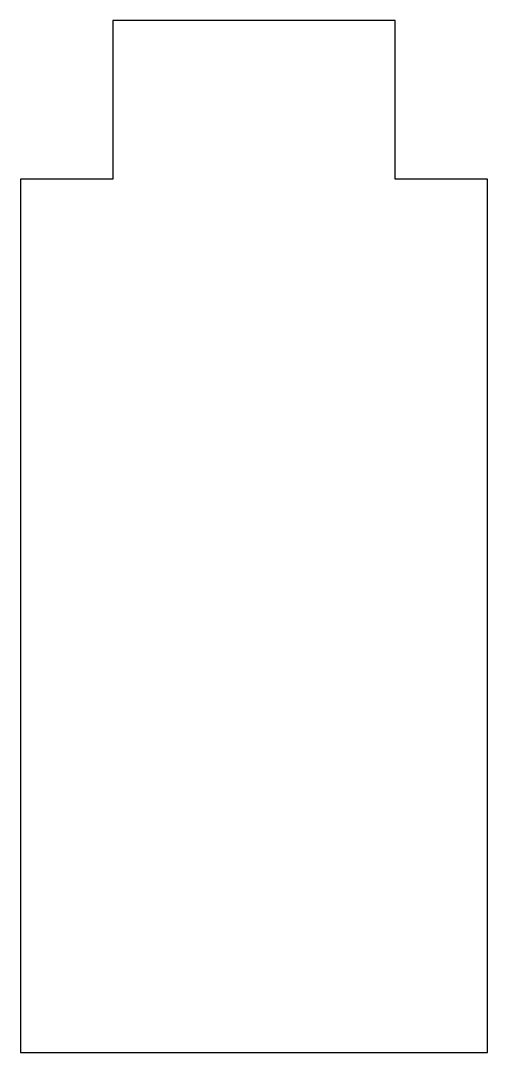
# Model space of a CAD drawing. Header units: millimetres. Extents: x 118 to 135.8, y 17.2 to 56.5.
import ezdxf

# ---------------------------------------------------------------- set-up
doc = ezdxf.new("R2010")
doc.units = ezdxf.units.MM

msp = doc.modelspace()

# ---------------------------------------------------------------- linework, layer by layer
for p, q in [((132.27, 56.53), (121.51, 56.53)), ((121.51, 56.53), (121.51, 50.5)), ((132.27, 50.5), (132.27, 56.53)), ((121.51, 50.5), (118, 50.5)), ((118, 50.5), (118, 17.25)), ((135.78, 50.5), (132.27, 50.5)), ((135.78, 17.25), (135.78, 50.5)), ((118, 17.25), (135.78, 17.25))]:
    msp.add_line(p, q)

doc.saveas('drawing.dxf')
